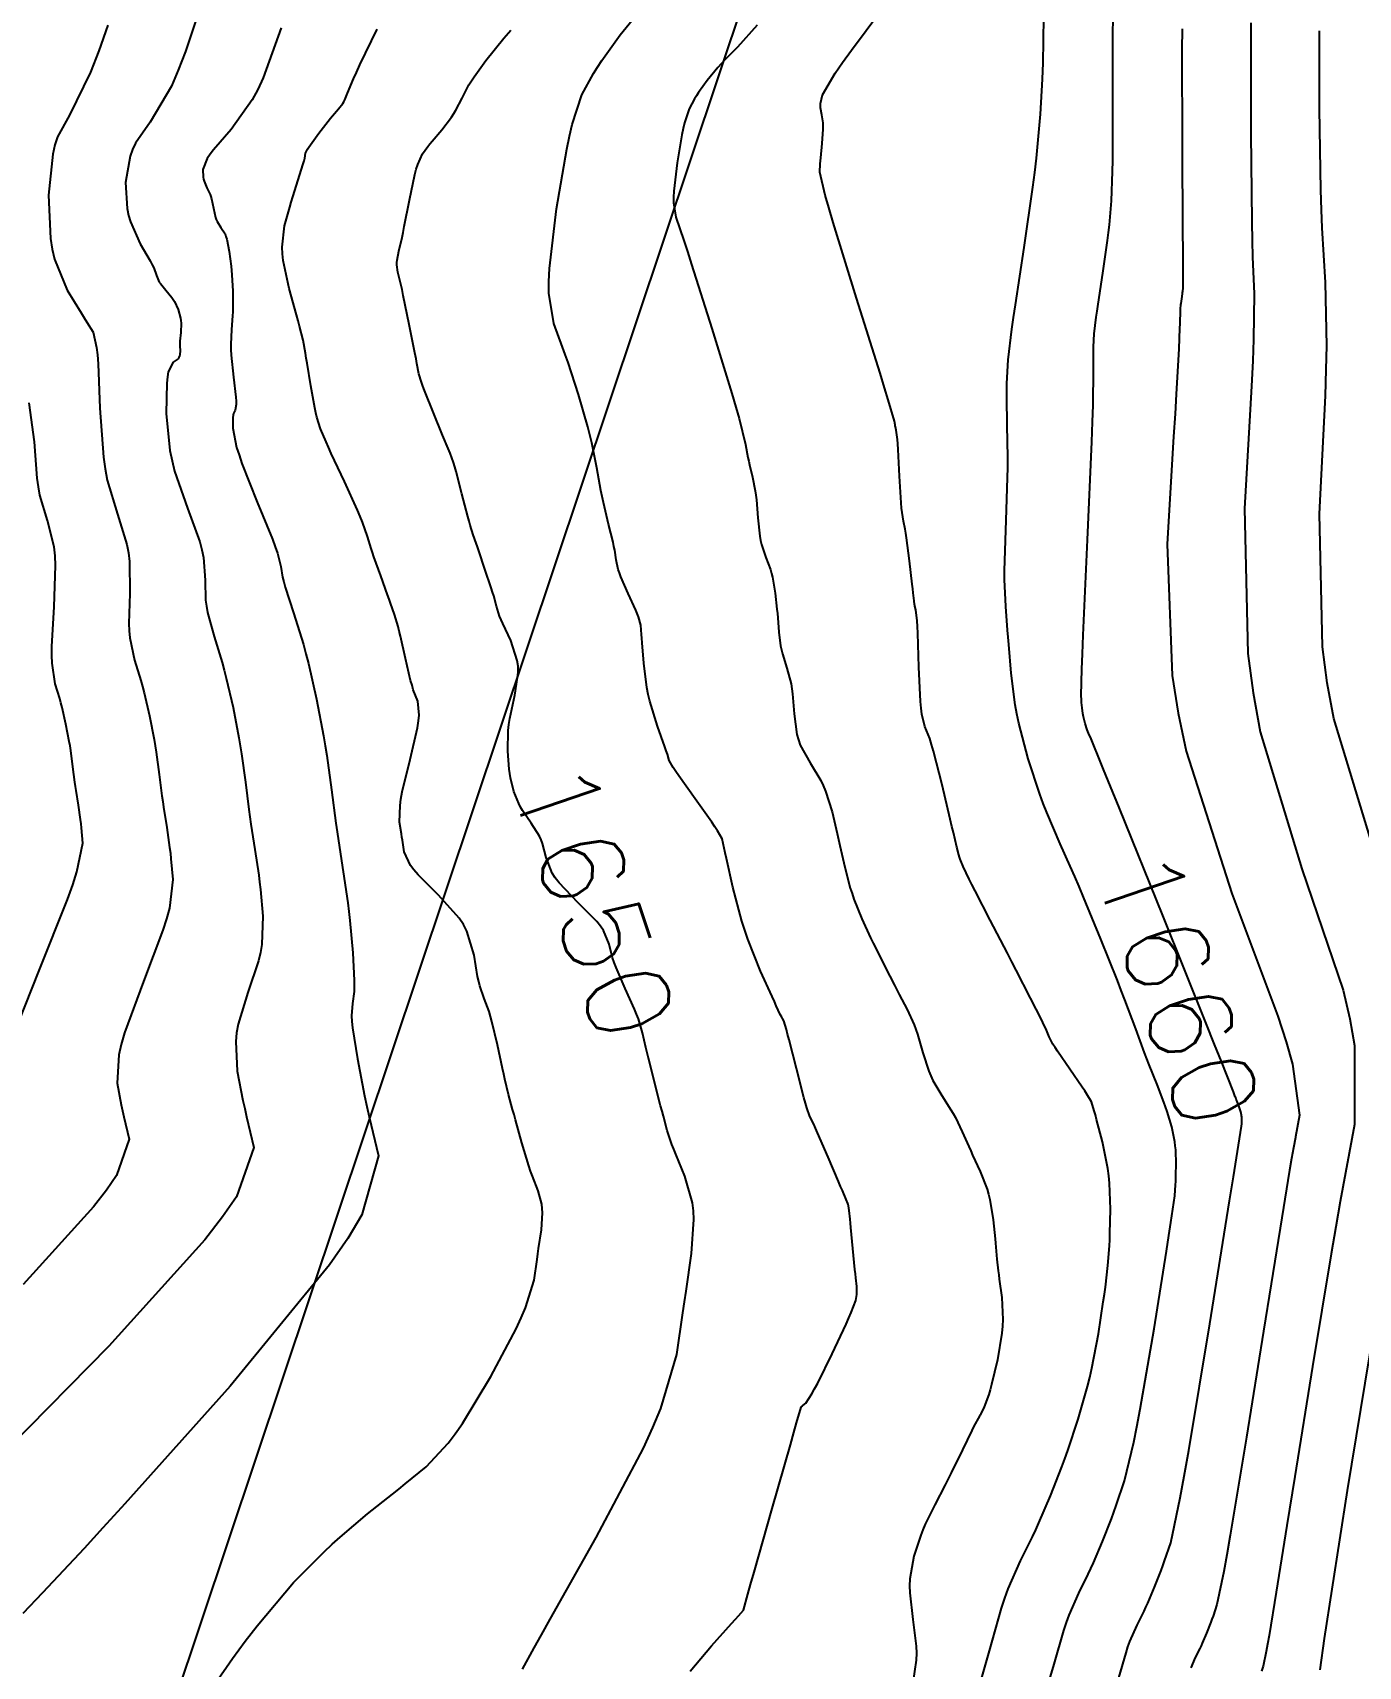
# Model space of a CAD drawing. Header units: metres. Extents: x 837476 to 838477, y 1189012 to 1191014.
# Drawn here: x 837642.3 to 837702.7, y 1189402.2 to 1189476.6 of the extents above; entities that cross this region are included whole.
import ezdxf

# ---------------------------------------------------------------- set-up
doc = ezdxf.new("R2010")
doc.units = ezdxf.units.M
doc.header["$LTSCALE"] = 0.3
for name, color, linetype in [('CORREDORVIA', 94, 'Continuous'), ('COTAS 10', 1, 'Continuous'), ('COTAS INT', 252, 'Continuous')]:
    doc.layers.add(name, color=color, linetype=linetype)
doc.styles.get("Standard").update_dxf_attribs({"font": 'simplex.shx'})

msp = doc.modelspace()

# ---------------------------------------------------------------- linework, layer by layer
at = {"layer": 'CORREDORVIA'}
msp.add_lwpolyline([(837910.676, 1191000.965), (838246.889, 1191005.3), (838347.391, 1190870.925), (838423.516, 1190628.699), (838450.215, 1190473.685), (838321.32, 1190375.615), (838242.09, 1190297.633), (838236.889, 1190068.622), (838166.593, 1189160.17), (837860.483, 1189307.124), (837593.191, 1189234.399), (837744.487, 1189686.609), (837700.859, 1189887.9), (837671.347, 1190075.087), (837676.273, 1190181.696), (837885.383, 1190229.429), (837983.184, 1190344.12), (837817.554, 1190502.187), (837798.033, 1190660.17), (837963.574, 1190795.982)], close=True, dxfattribs=at)
at = {"layer": 'COTAS 10'}
for points in [[(837691.762, 1189401.707), (837692.084, 1189402.838), (837692.174, 1189403.107), (837692.263, 1189403.356), (837692.585, 1189404.094), (837692.903, 1189404.731), (837692.99, 1189404.917), (837693.077, 1189405.107), (837693.384, 1189405.824), (837693.682, 1189406.587), (837693.762, 1189406.805), (837693.841, 1189407.027), (837694.117, 1189407.853), (837694.554, 1189409.895), (837694.734, 1189410.883), (837694.939, 1189412.054), (837695.895, 1189417.809), (837696.799, 1189423.417), (837696.972, 1189424.495), (837697.112, 1189425.368), (837697.34, 1189426.806), (837697.347, 1189426.91), (837697.349, 1189426.941), (837697.351, 1189426.974), (837697.354, 1189427.101), (837697.349, 1189427.237), (837697.345, 1189427.275), (837697.339, 1189427.313), (837697.311, 1189427.453), (837697.269, 1189427.6), (837697.254, 1189427.642), (837697.239, 1189427.686), (837697.174, 1189427.852), (837697.1, 1189428.037), (837697.078, 1189428.093), (837697.056, 1189428.15), (837696.974, 1189428.373), (837696.429, 1189429.746), (837696.115, 1189430.529), (837695.73, 1189431.485), (837693.753, 1189436.393), (837691.77, 1189441.303), (837691.382, 1189442.261), (837691.063, 1189443.045), (837690.943, 1189443.338), (837690.493, 1189444.428), (837690.382, 1189444.687), (837690.352, 1189444.764), (837690.324, 1189444.841), (837690.228, 1189445.137), (837690.15, 1189445.434), (837690.133, 1189445.513), (837690.118, 1189445.589), (837690.084, 1189445.852), (837690.064, 1189446.092), (837690.059, 1189446.153), (837690.054, 1189446.213), (837690.038, 1189446.412), (837690.075, 1189447.611), (837690.103, 1189448.301), (837690.139, 1189449.146), (837690.334, 1189453.494), (837690.526, 1189457.944), (837690.56, 1189458.855), (837690.586, 1189459.626), (837690.612, 1189461.249), (837690.599, 1189461.931), (837690.601, 1189462.108), (837690.605, 1189462.28), (837690.639, 1189462.861), (837690.727, 1189463.618), (837690.766, 1189463.901), (837690.811, 1189464.217), (837691.025, 1189465.624), (837691.242, 1189467.112), (837691.289, 1189467.479), (837691.33, 1189467.826), (837691.43, 1189468.915), (837691.476, 1189470.256), (837691.483, 1189470.761), (837691.488, 1189471.326), (837691.484, 1189473.849), (837691.489, 1189476.536), (837691.5, 1189477.204)], [(837664.62, 1189402.091), (837665.158, 1189403.073), (837665.484, 1189403.656), (837665.887, 1189404.372), (837667.983, 1189408.082), (837670.125, 1189412.152), (837670.558, 1189413.096), (837670.922, 1189413.961), (837671.654, 1189416.423), (837671.926, 1189418.31), (837671.999, 1189418.812), (837672.071, 1189419.306), (837672.321, 1189421.014), (837672.422, 1189422.558), (837672.4, 1189422.948), (837672.356, 1189423.321), (837672.016, 1189424.535), (837671.6, 1189425.526), (837671.508, 1189425.76), (837671.426, 1189425.975), (837671.214, 1189426.605), (837671.036, 1189427.257), (837670.975, 1189427.486), (837670.909, 1189427.736), (837670.631, 1189428.814), (837670.523, 1189429.247), (837670.359, 1189429.898), (837670.297, 1189430.151), (837670.241, 1189430.384), (837670.087, 1189431.056), (837669.897, 1189431.695), (837669.817, 1189431.907), (837669.726, 1189432.134), (837669.301, 1189433.08), (837668.885, 1189434.025), (837668.799, 1189434.252), (837668.727, 1189434.463), (837668.575, 1189435.097), (837668.316, 1189435.713), (837668.176, 1189435.913), (837668.007, 1189436.124), (837667.151, 1189436.993), (837666.291, 1189437.884), (837666.119, 1189438.109), (837665.976, 1189438.326), (837665.701, 1189439.033), (837665.543, 1189439.668), (837665.475, 1189439.839), (837665.396, 1189440.008), (837665.022, 1189440.602), (837664.631, 1189441.175), (837664.541, 1189441.332), (837664.46, 1189441.488), (837664.232, 1189442.043), (837664.084, 1189442.658), (837664.052, 1189442.853), (837664.024, 1189443.057), (837663.956, 1189443.881), (837663.98, 1189444.811), (837664.01, 1189445.083), (837664.05, 1189445.361), (837664.279, 1189446.415), (837664.398, 1189447.233), (837664.431, 1189447.464), (837664.422, 1189447.739), (837664.391, 1189448.007), (837664.096, 1189448.916), (837663.729, 1189449.681), (837663.652, 1189449.857), (837663.586, 1189450.017), (837663.44, 1189450.469), (837663.315, 1189450.942), (837663.262, 1189451.116), (837663.202, 1189451.31), (837662.92, 1189452.164), (837662.635, 1189452.997), (837662.573, 1189453.177), (837662.518, 1189453.335), (837662.38, 1189453.723), (837662.247, 1189454.157), (837662.195, 1189454.344), (837662.137, 1189454.56), (837661.872, 1189455.582), (837661.603, 1189456.602), (837661.542, 1189456.818), (837661.487, 1189457.004), (837661.336, 1189457.434), (837661.15, 1189457.863), (837661.073, 1189458.048), (837660.984, 1189458.262), (837660.571, 1189459.276), (837660.174, 1189460.28), (837660.096, 1189460.488), (837660.031, 1189460.666), (837659.912, 1189461.053), (837659.826, 1189461.512), (837659.782, 1189461.734), (837659.731, 1189461.997), (837659.473, 1189463.291), (837659.204, 1189464.607), (837659.145, 1189464.885), (837659.092, 1189465.125), (837658.96, 1189465.676), (837658.912, 1189466.006), (837658.913, 1189466.107), (837658.92, 1189466.212), (837658.998, 1189466.623), (837659.144, 1189467.246), (837659.194, 1189467.484), (837659.249, 1189467.75), (837659.482, 1189468.951), (837659.731, 1189470.118), (837659.796, 1189470.364), (837659.859, 1189470.577), (837660.07, 1189471.065), (837660.326, 1189471.396), (837660.417, 1189471.509), (837660.516, 1189471.632), (837660.949, 1189472.153), (837661.39, 1189472.729), (837661.495, 1189472.887), (837661.592, 1189473.043), (837661.879, 1189473.597), (837662.189, 1189474.194), (837662.3, 1189474.376), (837662.422, 1189474.565), (837662.952, 1189475.312), (837663.781, 1189476.327), (837664.092, 1189476.687)], [(837641.36, 1189430.674), (837642.635, 1189433.886), (837643.922, 1189437.116), (837644.163, 1189437.793), (837644.354, 1189438.375), (837644.627, 1189439.693), (837644.564, 1189440.385), (837644.543, 1189440.573), (837644.52, 1189440.759), (837644.422, 1189441.419), (837644.318, 1189442.083), (837644.291, 1189442.271), (837644.264, 1189442.462), (837644.175, 1189443.168), (837644.074, 1189443.902), (837644.04, 1189444.11), (837644.004, 1189444.321), (837643.855, 1189445.1), (837643.678, 1189445.866), (837643.626, 1189446.068), (837643.572, 1189446.266), (837643.362, 1189446.945), (837643.221, 1189447.877), (837643.21, 1189448.235), (837643.211, 1189448.636), (837643.316, 1189450.443), (837643.383, 1189452.316), (837643.359, 1189452.759), (837643.318, 1189453.17), (837643.016, 1189454.377), (837642.67, 1189455.529), (837642.6, 1189455.904), (837642.542, 1189456.304), (837642.425, 1189457.95), (837642.176, 1189459.724)]]:
    msp.add_lwpolyline(points, dxfattribs=at)
at = {"layer": 'COTAS INT'}
for points in [[(837650.638, 1189479.765), (837649.291, 1189475.719), (837648.962, 1189474.871), (837648.653, 1189474.142), (837647.693, 1189472.494), (837647.014, 1189471.541), (837646.88, 1189471.251), (837646.77, 1189470.948), (837646.571, 1189469.761), (837646.645, 1189468.563), (837646.707, 1189468.255), (837646.788, 1189467.957), (837647.229, 1189466.966), (837647.685, 1189466.181), (837647.774, 1189466.014), (837647.848, 1189465.868), (837647.98, 1189465.522), (837648.062, 1189465.295), (837648.103, 1189465.224), (837648.153, 1189465.15), (837648.4, 1189464.854), (837648.669, 1189464.524), (837648.733, 1189464.429), (837648.792, 1189464.332), (837648.967, 1189463.967), (837649.073, 1189463.58), (837649.088, 1189463.468), (837649.097, 1189463.356), (837649.081, 1189462.934), (837649.043, 1189462.538), (837649.038, 1189462.44), (837649.037, 1189462.349), (837649.053, 1189462.065), (837649.024, 1189461.838), (837648.994, 1189461.783), (837648.954, 1189461.732), (837648.73, 1189461.573), (837648.507, 1189461.133), (837648.468, 1189460.904), (837648.438, 1189460.628), (837648.414, 1189459.245), (837648.587, 1189457.558), (837648.682, 1189457.09), (837648.796, 1189456.622), (837649.38, 1189454.931), (837649.94, 1189453.401), (837650.041, 1189453.034), (837650.117, 1189452.692), (837650.196, 1189451.663), (837650.21, 1189450.742), (837650.246, 1189450.468), (837650.296, 1189450.185), (837650.592, 1189449.096), (837650.96, 1189447.903), (837651.056, 1189447.556), (837651.148, 1189447.201), (837651.457, 1189445.856), (837651.72, 1189444.488), (837651.783, 1189444.118), (837651.842, 1189443.752), (837652.019, 1189442.463), (837652.177, 1189441.223), (837652.223, 1189440.888), (837652.271, 1189440.557), (837652.454, 1189439.392), (837652.626, 1189438.233), (837652.666, 1189437.906), (837652.704, 1189437.576), (837652.815, 1189436.361), (837652.766, 1189435.079), (837652.704, 1189434.707), (837652.619, 1189434.327), (837652.137, 1189432.893), (837651.684, 1189431.443), (837651.618, 1189431.053), (837651.578, 1189430.668), (837651.647, 1189429.318), (837651.908, 1189427.983), (837651.988, 1189427.607), (837652.072, 1189427.229), (837652.405, 1189425.837), (837651.609, 1189423.593), (837650.982, 1189422.677), (837650.178, 1189421.633), (837645.804, 1189416.796), (837641.246, 1189412.155)], [(837685.129, 1189400.327), (837685.866, 1189402.929), (837686.42, 1189404.869), (837686.573, 1189405.33), (837686.726, 1189405.757), (837687.279, 1189407.023), (837687.825, 1189408.117), (837687.974, 1189408.435), (837688.123, 1189408.761), (837688.651, 1189409.991), (837689.161, 1189411.3), (837689.298, 1189411.675), (837689.434, 1189412.055), (837689.908, 1189413.473), (837690.331, 1189414.953), (837690.433, 1189415.373), (837690.53, 1189415.797), (837690.828, 1189417.363), (837691.05, 1189418.808), (837691.1, 1189419.156), (837691.144, 1189419.481), (837691.259, 1189420.466), (837691.328, 1189421.369), (837691.343, 1189421.642), (837691.355, 1189421.925), (837691.385, 1189423.031), (837691.339, 1189424.213), (837691.304, 1189424.544), (837691.259, 1189424.876), (837691.014, 1189426.089), (837690.749, 1189427.112), (837690.691, 1189427.324), (837690.64, 1189427.506), (837690.511, 1189427.909), (837690.309, 1189428.262), (837690.211, 1189428.413), (837690.095, 1189428.587), (837689.526, 1189429.406), (837688.965, 1189430.22), (837688.854, 1189430.39), (837688.762, 1189430.537), (837688.592, 1189430.869), (837688.435, 1189431.248), (837688.351, 1189431.423), (837688.251, 1189431.63), (837687.743, 1189432.632), (837687.084, 1189433.909), (837686.888, 1189434.288), (837686.686, 1189434.679), (837685.906, 1189436.186), (837685.218, 1189437.521), (837685.074, 1189437.804), (837684.951, 1189438.049), (837684.672, 1189438.622), (837684.537, 1189438.958), (837684.505, 1189439.053), (837684.474, 1189439.15), (837684.38, 1189439.509), (837684.228, 1189440.166), (837684.161, 1189440.45), (837684.084, 1189440.779), (837683.715, 1189442.337), (837683.329, 1189443.87), (837683.24, 1189444.182), (837683.16, 1189444.447), (837682.938, 1189444.998), (837682.792, 1189445.555), (837682.761, 1189445.824), (837682.733, 1189446.141), (837682.663, 1189447.699), (837682.615, 1189449.242), (837682.6, 1189449.551), (837682.586, 1189449.807), (837682.529, 1189450.306), (837682.48, 1189450.467), (837682.47, 1189450.511), (837682.461, 1189450.555), (837682.441, 1189450.712), (837682.403, 1189451.086), (837682.383, 1189451.267), (837682.359, 1189451.481), (837682.236, 1189452.534), (837682.103, 1189453.584), (837682.072, 1189453.796), (837682.044, 1189453.974), (837681.962, 1189454.334), (837681.894, 1189454.734), (837681.875, 1189454.937), (837681.855, 1189455.18), (837681.782, 1189456.393), (837681.714, 1189457.61), (837681.698, 1189457.856), (837681.682, 1189458.062), (837681.634, 1189458.478), (837681.595, 1189458.638), (837681.586, 1189458.683), (837681.576, 1189458.729), (837681.547, 1189458.898), (837681.266, 1189459.86), (837681.099, 1189460.406), (837680.893, 1189461.073), (837679.826, 1189464.49), (837678.765, 1189467.929), (837678.564, 1189468.609), (837678.402, 1189469.172), (837678.151, 1189470.225), (837678.174, 1189470.599), (837678.185, 1189470.733), (837678.198, 1189470.882), (837678.263, 1189471.531), (837678.307, 1189472.18), (837678.307, 1189472.329), (837678.302, 1189472.464), (837678.238, 1189472.839), (837678.183, 1189473.151), (837678.183, 1189473.247), (837678.19, 1189473.347), (837678.269, 1189473.742), (837678.859, 1189474.732), (837679.189, 1189475.208), (837679.59, 1189475.771), (837681.636, 1189478.531)], [(837672.25, 1189402.009), (837673.222, 1189403.162), (837674.142, 1189404.177), (837674.318, 1189404.372), (837674.459, 1189404.53), (837674.681, 1189404.788), (837674.879, 1189405.505), (837675.005, 1189405.952), (837675.163, 1189406.507), (837675.987, 1189409.409), (837676.813, 1189412.309), (837676.971, 1189412.863), (837677.098, 1189413.309), (837677.3, 1189414.018), (837677.303, 1189414.022), (837677.303, 1189414.024), (837677.304, 1189414.025), (837677.307, 1189414.03), (837677.34, 1189414.061), (837677.36, 1189414.078), (837677.385, 1189414.1), (837677.515, 1189414.209), (837677.797, 1189414.633), (837677.918, 1189414.853), (837678.057, 1189415.117), (837678.714, 1189416.443), (837679.352, 1189417.799), (837679.479, 1189418.082), (837679.585, 1189418.326), (837679.789, 1189418.875), (837679.835, 1189419.149), (837679.841, 1189419.219), (837679.844, 1189419.288), (837679.833, 1189419.514), (837679.789, 1189419.907), (837679.771, 1189420.08), (837679.751, 1189420.281), (837679.658, 1189421.238), (837679.566, 1189422.197), (837679.547, 1189422.398), (837679.53, 1189422.573), (837679.491, 1189422.972), (837679.457, 1189423.183), (837679.444, 1189423.239), (837679.428, 1189423.292), (837679.358, 1189423.475), (837679.18, 1189423.876), (837679.097, 1189424.067), (837679, 1189424.294), (837678.526, 1189425.402), (837678.053, 1189426.497), (837677.956, 1189426.715), (837677.874, 1189426.897), (837677.701, 1189427.245), (837677.56, 1189427.646), (837677.499, 1189427.86), (837677.427, 1189428.118), (837677.089, 1189429.425), (837676.756, 1189430.73), (837676.688, 1189430.988), (837676.63, 1189431.201), (837676.509, 1189431.596), (837676.453, 1189431.704), (837676.437, 1189431.736), (837676.42, 1189431.769), (837676.354, 1189431.897), (837676.174, 1189432.281), (837676.085, 1189432.475), (837675.979, 1189432.708), (837675.455, 1189433.869), (837674.876, 1189435.313), (837674.736, 1189435.725), (837674.603, 1189436.141), (837674.197, 1189437.687), (837673.908, 1189438.984), (837673.85, 1189439.244), (837673.801, 1189439.46), (837673.706, 1189439.883), (837673.498, 1189440.247), (837673.379, 1189440.427), (837673.233, 1189440.641), (837672.483, 1189441.7), (837671.74, 1189442.748), (837671.598, 1189442.955), (837671.484, 1189443.125), (837671.301, 1189443.442), (837671.218, 1189443.731), (837671.167, 1189443.885), (837671.103, 1189444.071), (837670.768, 1189445.01), (837670.419, 1189446.147), (837670.346, 1189446.459), (837670.283, 1189446.769), (837670.142, 1189447.876), (837670.076, 1189448.809), (837670.061, 1189449.009), (837670.047, 1189449.184), (837670.008, 1189449.607), (837669.902, 1189449.985), (837669.846, 1189450.132), (837669.778, 1189450.298), (837669.437, 1189451.05), (837669.099, 1189451.815), (837669.033, 1189451.988), (837668.979, 1189452.146), (837668.884, 1189452.578), (837668.821, 1189453.026), (837668.788, 1189453.194), (837668.747, 1189453.38), (837668.541, 1189454.212), (837668.307, 1189455.184), (837668.248, 1189455.46), (837668.192, 1189455.737), (837668.011, 1189456.763), (837667.783, 1189457.91), (837667.697, 1189458.265), (837667.601, 1189458.635), (837667.171, 1189460.107), (837666.697, 1189461.56), (837666.574, 1189461.919), (837666.453, 1189462.259), (837666.045, 1189463.331), (837665.829, 1189464.71), (837665.829, 1189465.244), (837665.855, 1189465.843), (837666.167, 1189468.557), (837666.639, 1189471.264), (837666.765, 1189471.86), (837666.89, 1189472.388), (837667.326, 1189473.74), (837667.852, 1189474.717), (837668.033, 1189475.009), (837668.23, 1189475.31), (837669.068, 1189476.476), (837670.085, 1189477.714)], [(837645.758, 1189476.92), (837645.345, 1189475.75), (837644.976, 1189474.771), (837644.016, 1189472.824), (837643.463, 1189471.837), (837643.351, 1189471.463), (837643.257, 1189471.046), (837643.065, 1189469.176), (837643.149, 1189467.204), (837643.229, 1189466.722), (837643.334, 1189466.267), (837643.917, 1189464.858), (837644.551, 1189463.817), (837644.687, 1189463.595), (837644.806, 1189463.402), (837645.096, 1189462.945), (837645.251, 1189462.251), (837645.285, 1189461.909), (837645.316, 1189461.501), (837645.398, 1189459.485), (837645.557, 1189457.259), (837645.636, 1189456.719), (837645.73, 1189456.212), (837646.198, 1189454.654), (837646.629, 1189453.285), (837646.7, 1189452.897), (837646.75, 1189452.504), (837646.756, 1189451.053), (837646.71, 1189449.689), (837646.728, 1189449.352), (837646.758, 1189449.031), (837646.977, 1189448.02), (837647.266, 1189447.085), (837647.341, 1189446.812), (837647.413, 1189446.533), (837647.656, 1189445.478), (837647.862, 1189444.404), (837647.912, 1189444.114), (837647.958, 1189443.827), (837648.097, 1189442.815), (837648.221, 1189441.842), (837648.257, 1189441.58), (837648.295, 1189441.32), (837648.438, 1189440.406), (837648.573, 1189439.496), (837648.605, 1189439.239), (837648.634, 1189438.98), (837648.721, 1189438.027), (837648.56, 1189436.727), (837648.433, 1189436.25), (837648.27, 1189435.722), (837647.386, 1189433.39), (837646.522, 1189431.059), (837646.372, 1189430.531), (837646.261, 1189430.054), (837646.182, 1189428.758), (837646.373, 1189427.781), (837646.432, 1189427.506), (837646.493, 1189427.229), (837646.736, 1189426.211), (837646.155, 1189424.569), (837645.696, 1189423.899), (837645.108, 1189423.135), (837641.908, 1189419.597)], [(837675.306, 1189476.921), (837674.409, 1189475.919), (837673.812, 1189475.315), (837673.66, 1189475.15), (837673.514, 1189474.986), (837673.032, 1189474.399), (837672.635, 1189473.847), (837672.542, 1189473.704), (837672.456, 1189473.566), (837672.207, 1189473.103), (837672, 1189472.463), (837671.941, 1189472.212), (837671.881, 1189471.93), (837671.658, 1189470.648), (837671.51, 1189469.363), (837671.498, 1189469.079), (837671.498, 1189468.826), (837671.6, 1189468.173), (837671.964, 1189467.121), (837672.129, 1189466.618), (837672.321, 1189466.022), (837673.246, 1189463.102), (837674.153, 1189460.152), (837674.335, 1189459.536), (837674.486, 1189459.008), (837674.779, 1189457.831), (837674.884, 1189457.233), (837674.917, 1189457.071), (837674.951, 1189456.911), (837675.088, 1189456.345), (837675.215, 1189455.721), (837675.243, 1189455.525), (837675.268, 1189455.318), (837675.333, 1189454.486), (837675.417, 1189453.663), (837675.454, 1189453.463), (837675.496, 1189453.274), (837675.699, 1189452.692), (837675.911, 1189452.136), (837675.959, 1189451.964), (837676.003, 1189451.785), (837676.122, 1189451.071), (837676.203, 1189450.333), (837676.222, 1189450.138), (837676.24, 1189449.947), (837676.291, 1189449.294), (837676.372, 1189448.662), (837676.408, 1189448.485), (837676.449, 1189448.307), (837676.649, 1189447.658), (837676.844, 1189446.939), (837676.883, 1189446.718), (837676.916, 1189446.487), (837676.982, 1189445.57), (837677.108, 1189444.633), (837677.179, 1189444.389), (837677.266, 1189444.152), (837677.711, 1189443.349), (837678.197, 1189442.544), (837678.31, 1189442.305), (837678.413, 1189442.058), (837678.71, 1189441.11), (837678.943, 1189440.12), (837679.006, 1189439.847), (837679.068, 1189439.575), (837679.288, 1189438.598), (837679.539, 1189437.645), (837679.62, 1189437.389), (837679.707, 1189437.135), (837680.064, 1189436.246), (837680.465, 1189435.379), (837680.58, 1189435.14), (837680.696, 1189434.901), (837681.13, 1189434.041), (837681.553, 1189433.224), (837681.662, 1189433.012), (837681.769, 1189432.806), (837682.126, 1189432.114), (837682.44, 1189431.415), (837682.52, 1189431.206), (837682.595, 1189430.989), (837682.841, 1189430.147), (837683.109, 1189429.308), (837683.199, 1189429.093), (837683.296, 1189428.886), (837683.703, 1189428.199), (837684.121, 1189427.558), (837684.225, 1189427.38), (837684.323, 1189427.201), (837684.635, 1189426.552), (837684.93, 1189425.878), (837685.017, 1189425.684), (837685.107, 1189425.486), (837685.452, 1189424.746), (837685.762, 1189423.944), (837685.829, 1189423.708), (837685.889, 1189423.466), (837686.037, 1189422.54), (837686.124, 1189421.68), (837686.144, 1189421.479), (837686.162, 1189421.294), (837686.214, 1189420.759), (837686.272, 1189420.23), (837686.294, 1189420.048), (837686.319, 1189419.851), (837686.431, 1189419.011), (837686.479, 1189418.003), (837686.464, 1189417.7), (837686.436, 1189417.386), (837686.233, 1189416.167), (837685.968, 1189415.058), (837685.902, 1189414.813), (837685.838, 1189414.595), (837685.635, 1189414.036), (837685.479, 1189413.722), (837685.446, 1189413.66), (837685.418, 1189413.608), (837685.351, 1189413.507), (837685.219, 1189413.268), (837685.149, 1189413.129), (837685.065, 1189412.958), (837684.64, 1189412.075), (837684.131, 1189411.029), (837683.993, 1189410.755), (837683.858, 1189410.488), (837683.379, 1189409.58), (837682.948, 1189408.695), (837682.842, 1189408.443), (837682.742, 1189408.187), (837682.427, 1189407.235), (837682.253, 1189406.201), (837682.241, 1189405.894), (837682.245, 1189405.577), (837682.391, 1189404.358), (837682.542, 1189403.136), (837682.549, 1189402.818), (837682.541, 1189402.509), (837682.387, 1189401.467)], [(837687.936, 1189399.383), (837688.814, 1189402.318), (837689.252, 1189403.854), (837689.373, 1189404.218), (837689.495, 1189404.556), (837689.932, 1189405.559), (837690.364, 1189406.424), (837690.482, 1189406.676), (837690.6, 1189406.934), (837691.017, 1189407.907), (837691.422, 1189408.944), (837691.53, 1189409.24), (837691.637, 1189409.541), (837692.013, 1189410.663), (837692.442, 1189412.424), (837692.584, 1189413.128), (837692.735, 1189413.925), (837693.361, 1189417.586), (837693.925, 1189421.112), (837694.036, 1189421.826), (837694.128, 1189422.424), (837694.299, 1189423.636), (837694.338, 1189424.139), (837694.346, 1189424.292), (837694.353, 1189424.449), (837694.358, 1189424.615), (837694.37, 1189425.066), (837694.344, 1189425.725), (837694.324, 1189425.909), (837694.299, 1189426.095), (837694.163, 1189426.771), (837693.956, 1189427.482), (837693.886, 1189427.69), (837693.812, 1189427.902), (837693.498, 1189428.707), (837693.137, 1189429.603), (837693.033, 1189429.872), (837692.927, 1189430.15), (837692.528, 1189431.233), (837692.036, 1189432.554), (837691.87, 1189432.983), (837691.693, 1189433.439), (837690.946, 1189435.315), (837690.156, 1189437.232), (837689.951, 1189437.714), (837689.752, 1189438.175), (837689.543, 1189438.64), (837689.082, 1189439.663), (837688.477, 1189441.076), (837688.319, 1189441.49), (837688.164, 1189441.914), (837687.639, 1189443.526), (837687.215, 1189445.142), (837687.124, 1189445.569), (837687.045, 1189445.987), (837686.856, 1189447.419), (837686.749, 1189448.721), (837686.722, 1189449.057), (837686.696, 1189449.382), (837686.609, 1189450.465), (837686.563, 1189451.682), (837686.562, 1189452.092), (837686.566, 1189452.534), (837686.627, 1189454.39), (837686.693, 1189456.306), (837686.701, 1189456.785), (837686.705, 1189457.242), (837686.682, 1189458.707), (837686.658, 1189459.966), (837686.661, 1189460.293), (837686.669, 1189460.611), (837686.73, 1189461.683), (837686.894, 1189463.082), (837686.966, 1189463.605), (837687.049, 1189464.189), (837687.445, 1189466.789), (837687.845, 1189469.538), (837687.931, 1189470.216), (837688.007, 1189470.856), (837688.192, 1189472.868), (837688.284, 1189474.46), (837688.301, 1189474.836), (837688.314, 1189475.185), (837688.332, 1189476.212), (837688.352, 1189477.281)], [(837697.763, 1189477.014), (837697.757, 1189476.107), (837697.767, 1189471.986), (837697.809, 1189467.956), (837697.824, 1189467.106), (837697.84, 1189466.371), (837697.91, 1189464.68), (837697.891, 1189462.611), (837697.851, 1189461.638), (837697.797, 1189460.492), (837697.476, 1189454.91), (837697.622, 1189448.311), (837697.862, 1189446.525), (837698.189, 1189444.756), (837700.09, 1189438.514), (837701.958, 1189433.003), (837702.263, 1189431.695), (837702.477, 1189430.481), (837702.485, 1189426.886), (837701.832, 1189423.385), (837701.629, 1189422.231), (837701.417, 1189420.997), (837700.572, 1189415.873), (837699.767, 1189410.864), (837699.408, 1189408.637), (837698.919, 1189405.603), (837698.593, 1189403.628), (837698.524, 1189403.23), (837698.464, 1189402.897), (837698.327, 1189402.234), (837698.248, 1189401.999)], [(837653.653, 1189476.795), (837652.824, 1189474.517), (837652.58, 1189473.992), (837652.329, 1189473.513), (837651.371, 1189472.163), (837650.564, 1189471.245), (837650.409, 1189471.038), (837650.284, 1189470.851), (837650.077, 1189470.345), (837650.099, 1189469.991), (837650.118, 1189469.899), (837650.141, 1189469.811), (837650.272, 1189469.518), (837650.418, 1189469.208), (837650.451, 1189469.109), (837650.481, 1189469.004), (837650.565, 1189468.58), (837650.656, 1189468.167), (837650.691, 1189468.07), (837650.731, 1189467.979), (837650.909, 1189467.713), (837651.093, 1189467.411), (837651.135, 1189467.298), (837651.175, 1189467.173), (837651.287, 1189466.613), (837651.366, 1189465.945), (837651.383, 1189465.751), (837651.399, 1189465.552), (837651.442, 1189464.803), (837651.452, 1189464.065), (837651.447, 1189463.873), (837651.439, 1189463.688), (837651.385, 1189463.065), (837651.354, 1189462.375), (837651.362, 1189462.147), (837651.376, 1189461.903), (837651.485, 1189460.888), (837651.589, 1189459.978), (837651.6, 1189459.8), (837651.603, 1189459.654), (837651.552, 1189459.396), (837651.473, 1189459.241), (837651.459, 1189459.16), (837651.449, 1189459.063), (837651.441, 1189458.575), (837651.621, 1189457.697), (837651.73, 1189457.354), (837651.864, 1189456.967), (837652.562, 1189455.208), (837653.252, 1189453.516), (837653.381, 1189453.171), (837653.485, 1189452.88), (837653.635, 1189452.274), (837653.709, 1189451.795), (837653.764, 1189451.584), (837653.833, 1189451.339), (837654.207, 1189450.172), (837654.655, 1189448.722), (837654.77, 1189448.3), (837654.883, 1189447.868), (837655.259, 1189446.234), (837655.578, 1189444.571), (837655.655, 1189444.122), (837655.726, 1189443.677), (837655.942, 1189442.11), (837656.133, 1189440.603), (837656.19, 1189440.197), (837656.248, 1189439.794), (837656.47, 1189438.378), (837656.678, 1189436.97), (837656.728, 1189436.572), (837656.773, 1189436.171), (837656.908, 1189434.695), (837656.973, 1189433.431), (837656.974, 1189433.163), (837656.968, 1189432.932), (837656.888, 1189432.397), (837656.846, 1189431.827), (837656.864, 1189431.575), (837656.894, 1189431.281), (837657.112, 1189429.879), (837657.443, 1189428.186), (837657.545, 1189427.709), (837657.651, 1189427.228), (837658.073, 1189425.463), (837657.313, 1189422.767), (837656.675, 1189421.7), (837655.85, 1189420.493), (837651.326, 1189414.977), (837646.528, 1189409.625), (837645.531, 1189408.523), (837644.677, 1189407.585), (837642.794, 1189405.568), (837641.899, 1189404.635)], [(837649.07, 1189399.172), (837651.439, 1189402.583), (837652.015, 1189403.363), (837652.555, 1189404.072), (837654.214, 1189406.041), (837655.599, 1189407.434), (837655.966, 1189407.781), (837656.326, 1189408.11), (837657.568, 1189409.158), (837658.708, 1189410.058), (837659.003, 1189410.293), (837659.289, 1189410.523), (837660.251, 1189411.305), (837661.252, 1189412.387), (837661.563, 1189412.806), (837661.89, 1189413.277), (837663.19, 1189415.408), (837664.341, 1189417.584), (837664.573, 1189418.082), (837664.766, 1189418.536), (837665.152, 1189419.802), (837665.288, 1189420.745), (837665.325, 1189420.996), (837665.36, 1189421.243), (837665.485, 1189422.097), (837665.536, 1189422.869), (837665.525, 1189423.064), (837665.503, 1189423.251), (837665.333, 1189423.858), (837665.075, 1189424.53), (837664.997, 1189424.758), (837664.916, 1189425.005), (837664.603, 1189426.046), (837664.309, 1189427.09), (837664.24, 1189427.338), (837664.177, 1189427.568), (837663.996, 1189428.252), (837663.829, 1189428.944), (837663.775, 1189429.179), (837663.718, 1189429.434), (837663.483, 1189430.511), (837663.234, 1189431.565), (837663.169, 1189431.805), (837663.104, 1189432.022), (837662.882, 1189432.616), (837662.683, 1189433.191), (837662.633, 1189433.395), (837662.585, 1189433.62), (837662.431, 1189434.595), (837662.097, 1189435.684), (837661.935, 1189435.98), (837661.744, 1189436.275), (837660.802, 1189437.319), (837659.872, 1189438.249), (837659.688, 1189438.471), (837659.535, 1189438.678), (837659.246, 1189439.297), (837659.164, 1189439.819), (837659.141, 1189439.964), (837659.117, 1189440.11), (837659.033, 1189440.64), (837659.054, 1189441.402), (837659.097, 1189441.694), (837659.158, 1189442.022), (837659.511, 1189443.497), (837659.844, 1189444.941), (837659.892, 1189445.248), (837659.92, 1189445.515), (837659.858, 1189446.147), (837659.659, 1189446.672), (837659.599, 1189446.871), (837659.538, 1189447.095), (837659.303, 1189448.098), (837659.077, 1189449.109), (837659.022, 1189449.337), (837658.97, 1189449.542), (837658.81, 1189450.098), (837658.628, 1189450.615), (837658.562, 1189450.797), (837658.49, 1189450.996), (837658.175, 1189451.851), (837657.864, 1189452.714), (837657.796, 1189452.917), (837657.734, 1189453.104), (837657.573, 1189453.65), (837657.344, 1189454.302), (837657.24, 1189454.556), (837657.117, 1189454.842), (837656.527, 1189456.14), (837655.928, 1189457.425), (837655.801, 1189457.703), (837655.69, 1189457.946), (837655.43, 1189458.543), (837655.271, 1189459.073), (837655.224, 1189459.274), (837655.177, 1189459.499), (837654.997, 1189460.506), (837654.828, 1189461.53), (837654.788, 1189461.766), (837654.751, 1189461.98), (837654.64, 1189462.579), (837654.487, 1189463.22), (837654.424, 1189463.46), (837654.351, 1189463.728), (837654.013, 1189464.924), (837653.738, 1189466.197), (837653.706, 1189466.514), (837653.692, 1189466.816), (837653.801, 1189467.778), (837654.04, 1189468.632), (837654.109, 1189468.866), (837654.178, 1189469.099), (837654.647, 1189470.606), (837654.687, 1189470.742), (837654.718, 1189470.856), (837654.761, 1189471.081), (837654.846, 1189471.27), (837654.904, 1189471.36), (837654.976, 1189471.468), (837655.361, 1189471.995), (837655.791, 1189472.551), (837655.892, 1189472.677), (837655.985, 1189472.791), (837656.256, 1189473.101), (837656.453, 1189473.353), (837656.499, 1189473.43), (837656.542, 1189473.51), (837656.668, 1189473.825), (837656.936, 1189474.475), (837657.068, 1189474.765), (837657.226, 1189475.104), (837658.008, 1189476.726)], [(837694.634, 1189476.751), (837694.627, 1189475.792), (837694.635, 1189471.487), (837694.661, 1189467.466), (837694.665, 1189466.687), (837694.668, 1189466.051), (837694.667, 1189464.962), (837694.652, 1189464.795), (837694.646, 1189464.743), (837694.639, 1189464.687), (837694.606, 1189464.46), (837694.573, 1189464.245), (837694.566, 1189464.197), (837694.56, 1189464.154), (837694.547, 1189464.038), (837694.541, 1189463.95), (837694.541, 1189463.896), (837694.543, 1189463.792), (837694.536, 1189463.48), (837694.53, 1189463.321), (837694.522, 1189463.131), (837694.481, 1189462.185), (837694.367, 1189460.121), (837694.314, 1189459.227), (837694.252, 1189458.193), (837693.95, 1189453.291), (837694.181, 1189447.316), (837694.455, 1189445.605), (837694.819, 1189443.87), (837696.895, 1189437.399), (837698.992, 1189431.818), (837699.371, 1189430.644), (837699.662, 1189429.631), (837699.982, 1189427.313), (837699.798, 1189426.324), (837699.791, 1189426.288), (837699.704, 1189425.824), (837699.618, 1189425.334), (837699.528, 1189424.809), (837699.168, 1189422.63), (837698.687, 1189419.639), (837698.338, 1189417.475), (837697.56, 1189412.651), (837696.823, 1189408.191), (837696.667, 1189407.293), (837696.533, 1189406.541), (837696.222, 1189405.044), (837696.045, 1189404.513), (837695.994, 1189404.371), (837695.942, 1189404.23), (837695.751, 1189403.74), (837695.554, 1189403.279), (837695.498, 1189403.158), (837695.442, 1189403.039), (837695.238, 1189402.629), (837695.031, 1189402.155)], [(837703.285, 1189439.629), (837701.54, 1189445.358), (837701.24, 1189446.981), (837701.02, 1189448.621), (837700.886, 1189454.677), (837701.161, 1189460.04), (837701.198, 1189461.243), (837701.219, 1189462.323), (837701.153, 1189465.204), (837701.007, 1189467.685), (837700.977, 1189468.512), (837700.951, 1189469.4), (837700.894, 1189473.113), (837700.885, 1189476.655)], [(837700.922, 1189402.066), (837701.119, 1189403.486), (837702.155, 1189410.234), (837703.373, 1189417.598)]]:
    msp.add_lwpolyline(points, dxfattribs=at)

# ---------------------------------------------------------------- texts
at = {"layer": 'COTAS 10', "char_height": 3.8, "attachment_point": 7}
for s, insert, rotation in [('1650', (837663.955, 1189442.639), 288.8125), ('1660', (837690.545, 1189438.645), 288.95227)]:
    msp.add_mtext(s, dxfattribs=dict(at, insert=insert, rotation=rotation))

doc.saveas('drawing.dxf')
